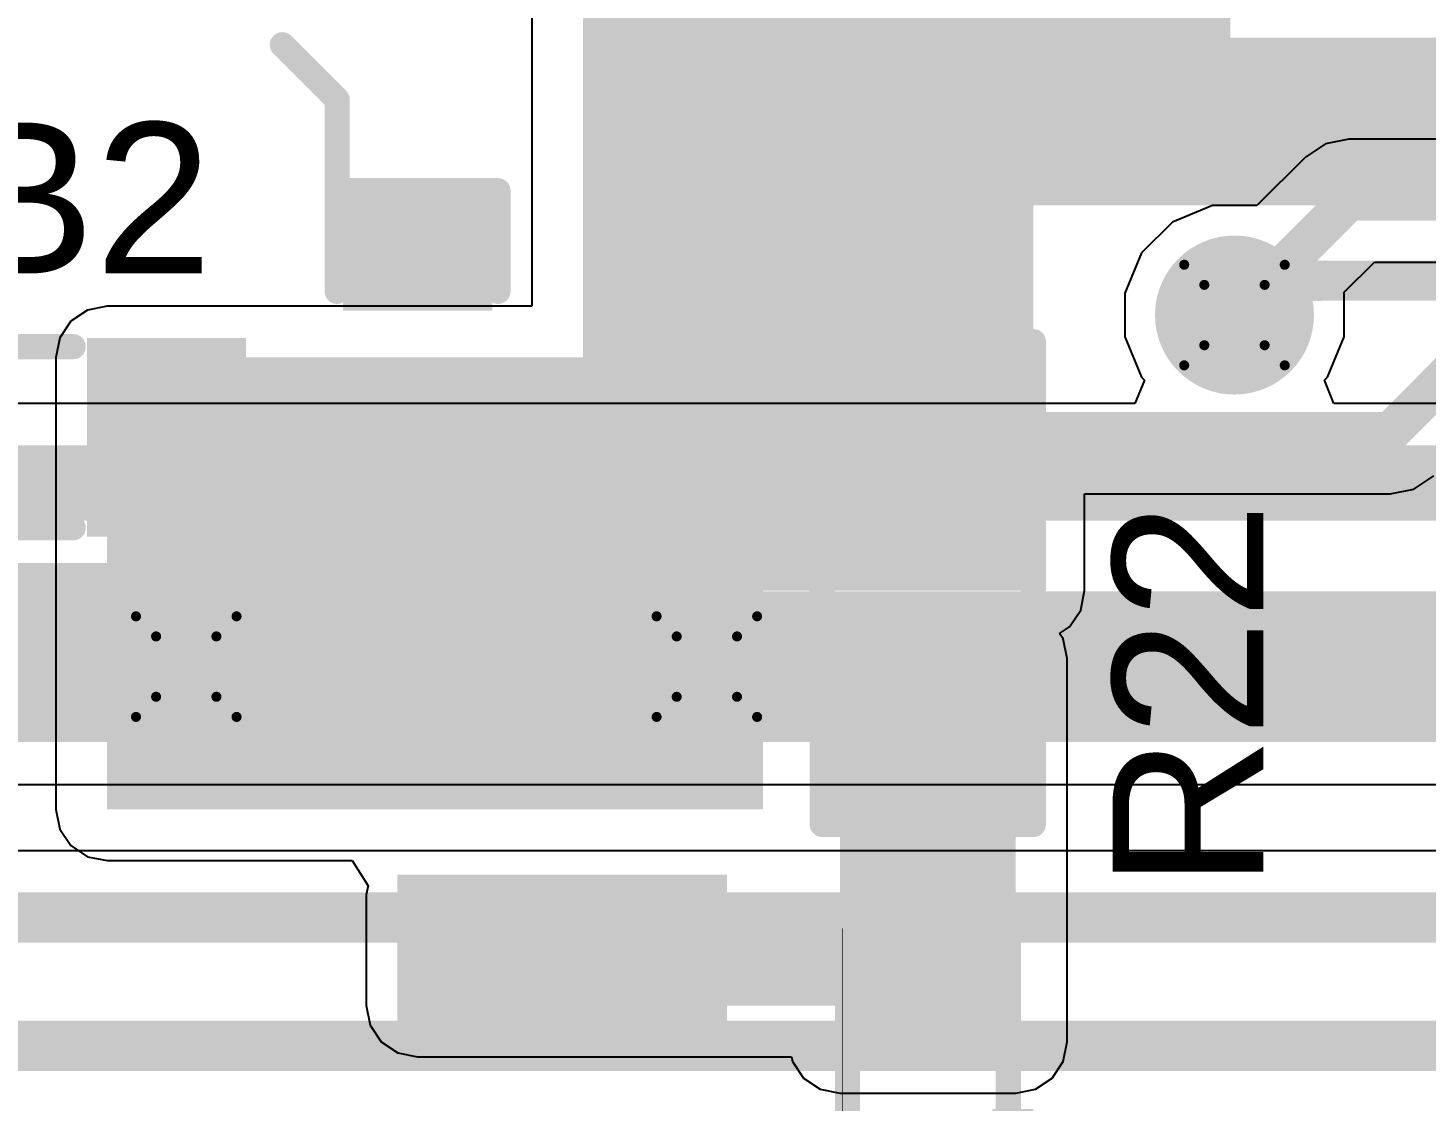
# Model space of a CAD drawing. Header units: inches. Extents: x -6 to 198, y 0 to 119.
# Drawn here: x 31.23 to 38.29, y 16.76 to 22.18 of the extents above; entities that cross this region are included whole.
import ezdxf

# ---------------------------------------------------------------- set-up
doc = ezdxf.new("R2010")
doc.units = ezdxf.units.IN
for name, color, linetype in [('Bottom Layer', 5, 'Continuous'), ('Bottom Solder', 6, 'Continuous'), ('Drill Drawing', 1, 'Continuous'), ('Top Layer', 1, 'Continuous'), ('Top Overlay', 2, 'Continuous'), ('Top Paste', 8, 'Continuous'), ('Top Solder', 216, 'Continuous'), ('Via Holes', 16, 'Continuous')]:
    doc.layers.add(name, color=color, linetype=linetype)
doc.styles.add('Arial', font='', dxfattribs={"height": 0.2})
doc.styles.add('Arial_Bold', font='', dxfattribs={"height": 0.2})
doc.styles.get('Arial').set_extended_font_data('Arial')
doc.styles.get('Arial_Bold').set_extended_font_data('Arial', bold=True)

# ---------------------------------------------------------------- blocks, each defined once
blk = doc.blocks.new('DFN_8_1_2_1_6__3')
at = {"layer": 'Top Layer'}
for points in [[(-0.3749929, 0.6999985999999999), (-0.3749929, 0.499999), (-0.7200011, 0.499999), (-0.7200011, 0.6999985999999999)], [(0.1499997000000001, 0.6499986999999999), (0.1499996999999999, -0.6499986999999999), (-0.1499997000000001, -0.6499986999999999), (-0.1499996999999999, 0.6499986999999999)], [(0.7200011, 0.6999985999999999), (0.7200011, 0.499999), (0.3749929, 0.499999), (0.3749929, 0.6999985999999999)], [(-0.3749929, 0.2999994), (-0.3749929, 0.09999979999999996), (-0.7200011, 0.09999980000000003), (-0.7200011, 0.2999994)], [(0.7200011, 0.2999994), (0.7200011, 0.09999979999999996), (0.3749929, 0.09999980000000003), (0.3749929, 0.2999994)], [(-0.3749929, -0.09999980000000003), (-0.3749929, -0.2999994), (-0.7200011, -0.2999994), (-0.7200011, -0.09999979999999996)], [(0.7200011, -0.09999980000000003), (0.7200011, -0.2999994), (0.3749929, -0.2999994), (0.3749929, -0.09999979999999996)], [(-0.3749929, -0.499999), (-0.3749929, -0.6999985999999999), (-0.7200011, -0.6999985999999999), (-0.7200011, -0.499999)], [(0.7200011, -0.499999), (0.7200011, -0.6999985999999999), (0.3749929, -0.6999985999999999), (0.3749929, -0.499999)]]:
    blk.add_hatch(color=1, dxfattribs=at).paths.add_polyline_path(points)
at = {"layer": 'Top Paste'}
for points in [[(-0.3749929, 0.6999985999999999), (-0.3749929, 0.499999), (-0.7200011, 0.499999), (-0.7200011, 0.6999985999999999)], [(0.1499997000000001, 0.6499986999999999), (0.1499996999999999, -0.6499986999999999), (-0.1499997000000001, -0.6499986999999999), (-0.1499996999999999, 0.6499986999999999)], [(0.7200011, 0.6999985999999999), (0.7200011, 0.499999), (0.3749929, 0.499999), (0.3749929, 0.6999985999999999)], [(-0.3749929, 0.2999994), (-0.3749929, 0.09999979999999996), (-0.7200011, 0.09999980000000003), (-0.7200011, 0.2999994)], [(0.7200011, 0.2999994), (0.7200011, 0.09999979999999996), (0.3749929, 0.09999980000000003), (0.3749929, 0.2999994)], [(-0.3749929, -0.09999980000000003), (-0.3749929, -0.2999994), (-0.7200011, -0.2999994), (-0.7200011, -0.09999979999999996)], [(0.7200011, -0.09999980000000003), (0.7200011, -0.2999994), (0.3749929, -0.2999994), (0.3749929, -0.09999979999999996)], [(-0.3749929, -0.499999), (-0.3749929, -0.6999985999999999), (-0.7200011, -0.6999985999999999), (-0.7200011, -0.499999)], [(0.7200011, -0.499999), (0.7200011, -0.6999985999999999), (0.3749929, -0.6999985999999999), (0.3749929, -0.499999)]]:
    blk.add_hatch(color=8, dxfattribs=at).paths.add_polyline_path(points)
at = {"layer": 'Top Solder'}
for points in [[(-0.3241929, 0.7507985999999999), (-0.3241929000000001, 0.449199), (-0.7708010999999999, 0.449199), (-0.7708010999999999, 0.7507985999999999)], [(0.7708010999999999, 0.7507985999999999), (0.7708010999999999, 0.449199), (0.3241929, 0.449199), (0.3241929000000001, 0.7507985999999999)], [(0.2007997000000001, 0.7007987), (0.2007996999999999, -0.7007987), (-0.2007997000000001, -0.7007987), (-0.2007996999999999, 0.7007987)], [(-0.3241929, 0.3507994), (-0.3241929000000001, 0.04919979999999996), (-0.7708010999999999, 0.04919980000000004), (-0.7708010999999999, 0.3507994)], [(0.7708010999999999, 0.3507994), (0.7708010999999999, 0.04919979999999996), (0.3241929, 0.04919980000000004), (0.3241929000000001, 0.3507994)], [(-0.3241929, -0.04919980000000004), (-0.3241929000000001, -0.3507994), (-0.7708010999999999, -0.3507994), (-0.7708010999999999, -0.04919979999999996)], [(0.7708010999999999, -0.04919980000000004), (0.7708010999999999, -0.3507994), (0.3241929, -0.3507994), (0.3241929000000001, -0.04919979999999996)], [(-0.3241929, -0.449199), (-0.3241929000000001, -0.7507985999999999), (-0.7708010999999999, -0.7507985999999999), (-0.7708010999999999, -0.449199)], [(0.7708010999999999, -0.449199), (0.7708010999999999, -0.7507985999999999), (0.3241929, -0.7507985999999999), (0.3241929000000001, -0.449199)]]:
    blk.add_hatch(color=216, dxfattribs=at).paths.add_polyline_path(points)
at = {"layer": 'Top Overlay'}
for points in [[(-0.6761988, 0.8761983999999999, 0.127, 0.127, 0), (0.6761988, 0.8761983999999999, 0.127, 0.127, 0)], [(-0.979297, 0.7269988, 0.127, 0.127, 0), (-0.852297, 0.5999987999999999, 0.127, 0.127, 0)], [(-0.979297, 0.4729987999999999, 0.127, 0.127, 0), (-0.979297, 0.7269988, 0.127, 0.127, 0)], [(-0.979297, 0.4729987999999999, 0.127, 0.127, 0), (-0.852297, 0.5999987999999999, 0.127, 0.127, 0)], [(-0.6761988, -0.8761983999999999, 0.127, 0.127, 0), (0.6761988, -0.8761983999999999, 0.127, 0.127, 0)]]:
    blk.add_lwpolyline(points, format="xyseb", dxfattribs=at)
for points in [[(-0.7079487999999999, 0.8761983999999999, 0.0635, 0.0635, 1), (-0.6444487999999999, 0.8761983999999999, 0.0635, 0.0635, 1)], [(0.6444487999999999, 0.8761983999999999, 0.0635, 0.0635, 1), (0.7079487999999999, 0.8761983999999999, 0.0635, 0.0635, 1)], [(-1.011047, 0.7269988, 0.0635, 0.0635, 1), (-0.9475469999999999, 0.7269988, 0.0635, 0.0635, 1)], [(-1.011047, 0.7269988, 0.0635, 0.0635, 1), (-0.9475469999999999, 0.7269988, 0.0635, 0.0635, 1)], [(-0.884047, 0.5999987999999999, 0.0635, 0.0635, 1), (-0.8205469999999999, 0.5999987999999999, 0.0635, 0.0635, 1)], [(-0.884047, 0.5999987999999999, 0.0635, 0.0635, 1), (-0.8205469999999999, 0.5999987999999999, 0.0635, 0.0635, 1)], [(-1.011047, 0.4729987999999999, 0.0635, 0.0635, 1), (-0.9475469999999999, 0.4729987999999999, 0.0635, 0.0635, 1)], [(-1.011047, 0.4729987999999999, 0.0635, 0.0635, 1), (-0.9475469999999999, 0.4729987999999999, 0.0635, 0.0635, 1)], [(-0.7079487999999999, -0.8761983999999999, 0.0635, 0.0635, 1), (-0.6444487999999999, -0.8761983999999999, 0.0635, 0.0635, 1)], [(0.6444487999999999, -0.8761983999999999, 0.0635, 0.0635, 1), (0.7079487999999999, -0.8761983999999999, 0.0635, 0.0635, 1)]]:
    blk.add_lwpolyline(points, format="xyseb", close=True, dxfattribs=at)
blk = doc.blocks.new('SOP_16_29')
at = {"layer": 'Top Layer'}
for points in [[(1.99390254, 4.724399999999999), (3.45560142, 4.724399999999999), (3.45560142, 4.1656), (1.99390254, 4.1656)], [(1.99390254, 3.4544), (3.45560142, 3.4544), (3.45560142, 2.8956), (1.99390254, 2.8956)]]:
    blk.add_hatch(color=1, dxfattribs=at).paths.add_polyline_path(points)
at = {"layer": 'Top Paste'}
for points in [[(1.99390254, 4.724399999999999), (3.45560142, 4.724399999999999), (3.45560142, 4.1656), (1.99390254, 4.1656)], [(1.99390254, 3.4544), (3.45560142, 3.4544), (3.45560142, 2.8956), (1.99390254, 2.8956)]]:
    blk.add_hatch(color=8, dxfattribs=at).paths.add_polyline_path(points)
at = {"layer": 'Top Solder'}
for points in [[(1.89230254, 4.826), (3.55720142, 4.826), (3.55720142, 4.064), (1.89230254, 4.064)], [(1.89230254, 3.556), (3.55720142, 3.556), (3.55720142, 2.794), (1.89230254, 2.794)]]:
    blk.add_hatch(color=216, dxfattribs=at).paths.add_polyline_path(points)
at = {"layer": 'Top Overlay'}
blk.add_lwpolyline([(-2.1209, 5.0546, 0.1524, 0.1524, 0), (2.1209, 5.0546, 0.1524, 0.1524, 0)], format="xyseb", dxfattribs=at)
blk.add_lwpolyline([(2.0828, 5.0546, 0.0762, 0.0762, 1), (2.159, 5.0546, 0.0762, 0.0762, 1)], format="xyseb", close=True, dxfattribs=at)
blk = doc.blocks.new('S______B______0402_39')
at = {"layer": 'Top Layer'}
for points in [[(-0.6985, -0.3175), (-0.6985, 0.3174999999999999), (-0.2413000000000001, 0.3175), (-0.2412999999999999, -0.3174999999999999)], [(0.2413000000000001, -0.3175), (0.2412999999999999, 0.3174999999999999), (0.6985, 0.3175), (0.6985, -0.3174999999999999)]]:
    blk.add_hatch(color=1, dxfattribs=at).paths.add_polyline_path(points)
at = {"layer": 'Top Paste'}
for points in [[(-0.6985, -0.3175), (-0.6985, 0.3174999999999999), (-0.2413000000000001, 0.3175), (-0.2412999999999999, -0.3174999999999999)], [(0.2413000000000001, -0.3175), (0.2412999999999999, 0.3174999999999999), (0.6985, 0.3175), (0.6985, -0.3174999999999999)]]:
    blk.add_hatch(color=8, dxfattribs=at).paths.add_polyline_path(points)
at = {"layer": 'Top Solder'}
for points in [[(-0.75350116, -0.3725011600000001), (-0.75350116, 0.3725011599999999), (-0.18629884, 0.3725011600000001), (-0.1862988399999999, -0.3725011599999999)], [(0.18629884, -0.3725011600000001), (0.1862988399999999, 0.3725011599999999), (0.75350116, 0.3725011600000001), (0.75350116, -0.3725011599999999)]]:
    blk.add_hatch(color=216, dxfattribs=at).paths.add_polyline_path(points)
at = {"layer": 'Top Overlay'}
for points in [[(0.7874, 0.4064, 0.127, 0.127, 0), (-0.7874, 0.4064, 0.127, 0.127, 0)], [(-0.7874, -0.4064, 0.127, 0.127, 0), (-0.7874, 0.4064, 0.127, 0.127, 0)], [(0.7874, -0.4064, 0.127, 0.127, 0), (0.7874, 0.4064, 0.127, 0.127, 0)], [(0.7874, -0.4064, 0.127, 0.127, 0), (-0.7874, -0.4064, 0.127, 0.127, 0)], [(0.8128, -0.4318, 0.0032258, 0.0032258, 0), (-0.8128, -0.4318, 0.0032258, 0.0032258, 0)]]:
    blk.add_lwpolyline(points, format="xyseb", dxfattribs=at)
for points in [[(-0.8191499999999999, 0.4064, 0.0635, 0.0635, 1), (-0.7556499999999999, 0.4064, 0.0635, 0.0635, 1)], [(-0.8191499999999999, 0.4064, 0.0635, 0.0635, 1), (-0.7556499999999999, 0.4064, 0.0635, 0.0635, 1)], [(0.7556499999999999, 0.4064, 0.0635, 0.0635, 1), (0.8191499999999999, 0.4064, 0.0635, 0.0635, 1)], [(0.7556499999999999, 0.4064, 0.0635, 0.0635, 1), (0.8191499999999999, 0.4064, 0.0635, 0.0635, 1)], [(-0.8191499999999999, -0.4064, 0.0635, 0.0635, 1), (-0.7556499999999999, -0.4064, 0.0635, 0.0635, 1)], [(-0.8191499999999999, -0.4064, 0.0635, 0.0635, 1), (-0.7556499999999999, -0.4064, 0.0635, 0.0635, 1)], [(0.7556499999999999, -0.4064, 0.0635, 0.0635, 1), (0.8191499999999999, -0.4064, 0.0635, 0.0635, 1)], [(0.7556499999999999, -0.4064, 0.0635, 0.0635, 1), (0.8191499999999999, -0.4064, 0.0635, 0.0635, 1)], [(-0.81360518, -0.4318, 0.0016129, 0.0016129, 1), (-0.8119948199999999, -0.4318, 0.0016129, 0.0016129, 1)], [(0.8119948199999999, -0.4318, 0.0016129, 0.0016129, 1), (0.81360518, -0.4318, 0.0016129, 0.0016129, 1)]]:
    blk.add_lwpolyline(points, format="xyseb", close=True, dxfattribs=at)
at = {"layer": 'Top Overlay', "style": 'Arial_Bold'}
blk.add_text('SB2', height=1.27, rotation=-180, dxfattribs=at).set_placement((3.47760544, 0.53356256))
blk = doc.blocks.new('R___0603_48')
at = {"layer": 'Top Layer'}
for points in [[(-0.3809999999999999, 0.4445), (-0.3809999999999999, -0.4445), (-1.143, -0.4445), (-1.143, 0.4445)], [(1.143, 0.4445), (1.143, -0.4445), (0.3809999999999999, -0.4445), (0.3809999999999999, 0.4445)]]:
    blk.add_hatch(color=1, dxfattribs=at).paths.add_polyline_path(points)
at = {"layer": 'Top Paste'}
for points in [[(-0.3809999999999999, 0.4445), (-0.3809999999999999, -0.4445), (-1.143, -0.4445), (-1.143, 0.4445)], [(1.143, 0.4445), (1.143, -0.4445), (0.3809999999999999, -0.4445), (0.3809999999999999, 0.4445)]]:
    blk.add_hatch(color=8, dxfattribs=at).paths.add_polyline_path(points)
at = {"layer": 'Top Solder'}
for points in [[(-0.2794, 0.5460999999999999), (-0.2794, -0.5460999999999999), (-1.2446, -0.5460999999999999), (-1.2446, 0.5460999999999999)], [(1.2446, 0.5460999999999999), (1.2446, -0.5460999999999999), (0.2794, -0.5460999999999999), (0.2794, 0.5460999999999999)]]:
    blk.add_hatch(color=216, dxfattribs=at).paths.add_polyline_path(points)
at = {"layer": 'Top Overlay'}
for points in [[(-1.2192, 0.5334, 0.127, 0.127, 0), (1.2192, 0.5334, 0.127, 0.127, 0)], [(-1.2192, 0.5334, 0.127, 0.127, 0), (-1.2192, -0.5334, 0.127, 0.127, 0)], [(1.2192, 0.5334, 0.127, 0.127, 0), (1.2192, -0.5334, 0.127, 0.127, 0)], [(-1.2192, -0.5334, 0.127, 0.127, 0), (1.2192, -0.5334, 0.127, 0.127, 0)]]:
    blk.add_lwpolyline(points, format="xyseb", dxfattribs=at)
for points in [[(-1.25095, 0.5334, 0.0635, 0.0635, 1), (-1.18745, 0.5334, 0.0635, 0.0635, 1)], [(-1.25095, 0.5334, 0.0635, 0.0635, 1), (-1.18745, 0.5334, 0.0635, 0.0635, 1)], [(1.18745, 0.5334, 0.0635, 0.0635, 1), (1.25095, 0.5334, 0.0635, 0.0635, 1)], [(1.18745, 0.5334, 0.0635, 0.0635, 1), (1.25095, 0.5334, 0.0635, 0.0635, 1)], [(-1.25095, -0.5334, 0.0635, 0.0635, 1), (-1.18745, -0.5334, 0.0635, 0.0635, 1)], [(-1.25095, -0.5334, 0.0635, 0.0635, 1), (-1.18745, -0.5334, 0.0635, 0.0635, 1)], [(1.18745, -0.5334, 0.0635, 0.0635, 1), (1.25095, -0.5334, 0.0635, 0.0635, 1)], [(1.18745, -0.5334, 0.0635, 0.0635, 1), (1.25095, -0.5334, 0.0635, 0.0635, 1)]]:
    blk.add_lwpolyline(points, format="xyseb", close=True, dxfattribs=at)
blk = doc.blocks.new('IND_0603__1608_M_______86')
at = {"layer": 'Top Layer'}
for points in [[(-0.999998, 0.4000004699999999), (-0.3999992, 0.4000004699999999), (-0.3999992, -0.4000004699999999), (-0.999998, -0.4000004699999999)], [(0.40000174, 0.4000004699999999), (1.00000054, 0.4000004699999999), (1.00000054, -0.4000004699999999), (0.40000174, -0.4000004699999999)]]:
    blk.add_hatch(color=1, dxfattribs=at).paths.add_polyline_path(points)
at = {"layer": 'Top Paste'}
for points in [[(-0.999998, 0.4000004699999999), (-0.3999992, 0.4000004699999999), (-0.3999992, -0.4000004699999999), (-0.999998, -0.4000004699999999)], [(0.40000174, 0.4000004699999999), (1.00000054, 0.4000004699999999), (1.00000054, -0.4000004699999999), (0.40000174, -0.4000004699999999)]]:
    blk.add_hatch(color=8, dxfattribs=at).paths.add_polyline_path(points)
at = {"layer": 'Top Solder'}
for points in [[(-1.101598, 0.50160047), (-0.2983992, 0.50160047), (-0.2983992, -0.50160047), (-1.101598, -0.50160047)], [(0.29840174, 0.50160047), (1.10160054, 0.50160047), (1.10160054, -0.50160047), (0.29840174, -0.50160047)]]:
    blk.add_hatch(color=216, dxfattribs=at).paths.add_polyline_path(points)
at = {"layer": 'Top Overlay'}
for points in [[(-0.2032, 0.4571999999999999, 0.127, 0.127, 0), (0.2286, 0.4571999999999999, 0.127, 0.127, 0)], [(-0.2032, -0.4571999999999999, 0.127, 0.127, 0), (0.2286, -0.4571999999999999, 0.127, 0.127, 0)]]:
    blk.add_lwpolyline(points, format="xyseb", dxfattribs=at)
for points in [[(-0.23495, 0.4571999999999999, 0.0635, 0.0635, 1), (-0.17145, 0.4571999999999999, 0.0635, 0.0635, 1)], [(0.19685, 0.4571999999999999, 0.0635, 0.0635, 1), (0.26035, 0.4571999999999999, 0.0635, 0.0635, 1)], [(-0.23495, -0.4571999999999999, 0.0635, 0.0635, 1), (-0.17145, -0.4571999999999999, 0.0635, 0.0635, 1)], [(0.19685, -0.4571999999999999, 0.0635, 0.0635, 1), (0.26035, -0.4571999999999999, 0.0635, 0.0635, 1)]]:
    blk.add_lwpolyline(points, format="xyseb", close=True, dxfattribs=at)
blk = doc.blocks.new('C___0402_94')
at = {"layer": 'Top Layer'}
for points in [[(-0.6985, -0.3175), (-0.6985, 0.3174999999999999), (-0.2413000000000001, 0.3175), (-0.2412999999999999, -0.3174999999999999)], [(0.2413000000000001, -0.3175), (0.2412999999999999, 0.3174999999999999), (0.6985, 0.3175), (0.6985, -0.3174999999999999)]]:
    blk.add_hatch(color=1, dxfattribs=at).paths.add_polyline_path(points)
at = {"layer": 'Top Paste'}
for points in [[(-0.6985, -0.3175), (-0.6985, 0.3174999999999999), (-0.2413000000000001, 0.3175), (-0.2412999999999999, -0.3174999999999999)], [(0.2413000000000001, -0.3175), (0.2412999999999999, 0.3174999999999999), (0.6985, 0.3175), (0.6985, -0.3174999999999999)]]:
    blk.add_hatch(color=8, dxfattribs=at).paths.add_polyline_path(points)
at = {"layer": 'Top Solder'}
for points in [[(-0.7584998799999999, -0.3774998800000001), (-0.7584998799999999, 0.3774998799999999), (-0.1813001200000001, 0.3774998800000001), (-0.1813001199999999, -0.3774998799999999)], [(0.1813001200000001, -0.3774998800000001), (0.1813001199999999, 0.3774998799999999), (0.7584998799999999, 0.3774998800000001), (0.7584998799999999, -0.3774998799999999)]]:
    blk.add_hatch(color=216, dxfattribs=at).paths.add_polyline_path(points)
at = {"layer": 'Top Overlay'}
for points in [[(-0.2794, 0.4064, 0.127, 0.127, 0), (-0.7874, 0.4064, 0.127, 0.127, 0)], [(-0.7874, -0.4064, 0.127, 0.127, 0), (-0.7874, 0.4064, 0.127, 0.127, 0)], [(0.7874, 0.4064, 0.127, 0.127, 0), (0.2794, 0.4064, 0.127, 0.127, 0)], [(0.7874, -0.4064, 0.127, 0.127, 0), (0.7874, 0.4064, 0.127, 0.127, 0)], [(-0.2794, -0.4064, 0.127, 0.127, 0), (-0.7874, -0.4064, 0.127, 0.127, 0)], [(0.7874, -0.4064, 0.127, 0.127, 0), (0.2794, -0.4064, 0.127, 0.127, 0)]]:
    blk.add_lwpolyline(points, format="xyseb", dxfattribs=at)
for points in [[(-0.8191499999999999, 0.4064, 0.0635, 0.0635, 1), (-0.7556499999999999, 0.4064, 0.0635, 0.0635, 1)], [(-0.8191499999999999, 0.4064, 0.0635, 0.0635, 1), (-0.7556499999999999, 0.4064, 0.0635, 0.0635, 1)], [(-0.31115, 0.4064, 0.0635, 0.0635, 1), (-0.24765, 0.4064, 0.0635, 0.0635, 1)], [(0.24765, 0.4064, 0.0635, 0.0635, 1), (0.31115, 0.4064, 0.0635, 0.0635, 1)], [(0.7556499999999999, 0.4064, 0.0635, 0.0635, 1), (0.8191499999999999, 0.4064, 0.0635, 0.0635, 1)], [(0.7556499999999999, 0.4064, 0.0635, 0.0635, 1), (0.8191499999999999, 0.4064, 0.0635, 0.0635, 1)], [(-0.8191499999999999, -0.4064, 0.0635, 0.0635, 1), (-0.7556499999999999, -0.4064, 0.0635, 0.0635, 1)], [(-0.8191499999999999, -0.4064, 0.0635, 0.0635, 1), (-0.7556499999999999, -0.4064, 0.0635, 0.0635, 1)], [(-0.31115, -0.4064, 0.0635, 0.0635, 1), (-0.24765, -0.4064, 0.0635, 0.0635, 1)], [(0.24765, -0.4064, 0.0635, 0.0635, 1), (0.31115, -0.4064, 0.0635, 0.0635, 1)], [(0.7556499999999999, -0.4064, 0.0635, 0.0635, 1), (0.8191499999999999, -0.4064, 0.0635, 0.0635, 1)], [(0.7556499999999999, -0.4064, 0.0635, 0.0635, 1), (0.8191499999999999, -0.4064, 0.0635, 0.0635, 1)]]:
    blk.add_lwpolyline(points, format="xyseb", close=True, dxfattribs=at)

msp = doc.modelspace()

# ---------------------------------------------------------------- hatches: boundary and pattern name
at = {"layer": 'Bottom Layer'}
h = msp.add_hatch(color=5, dxfattribs=at)
edge = h.paths.add_edge_path()
edge.add_arc((37.3253, 20.73362884), 0.2999994, 0, 360)
h = msp.add_hatch(color=5, dxfattribs=at)
edge = h.paths.add_edge_path()
edge.add_arc((32.02915108, 18.95816884), 0.2999994, 0, 360)
h = msp.add_hatch(color=5, dxfattribs=at)
edge = h.paths.add_edge_path()
edge.add_arc((34.65950142, 18.95816884), 0.2999994, 0, 360)
at = {"layer": 'Bottom Solder'}
h = msp.add_hatch(color=6, dxfattribs=at)
edge = h.paths.add_edge_path()
edge.add_arc((37.3253, 20.73362884), 0.4015993999999999, 0, 360)
h = msp.add_hatch(color=6, dxfattribs=at)
edge = h.paths.add_edge_path()
edge.add_arc((32.02915108, 18.95816884), 0.4015993999999999, 0, 360)
h = msp.add_hatch(color=6, dxfattribs=at)
edge = h.paths.add_edge_path()
edge.add_arc((34.65950142, 18.95816884), 0.4015993999999999, 0, 360)
at = {"layer": 'Top Layer'}
for points in [[(34.0336124, 21.311743), (37.30389795999999, 21.311743), (37.30389795999999, 24.0284), (34.0336124, 24.0284)], [(34.0336124, 19.3421), (36.3093, 19.3421), (36.3093, 22.13507384), (34.0336124, 22.13507384)], [(34.0336124, 21.28762824), (38.7588252, 21.28762824), (38.7588252, 22.13507384), (34.0336124, 22.13507384)], [(31.62930174, 18.2372), (34.94333117999999, 18.2372), (34.94333117999999, 20.51959828), (31.62930174, 20.51959828)], [(35.3313746, 17.06339488), (36.2204, 17.06339488), (36.2204, 18.9992), (35.3313746, 18.9992)], [(33.19780254, 17.2466), (36.22039746, 17.2466), (36.22039746, 17.8054), (33.19780254, 17.8054)]]:
    msp.add_hatch(color=1, dxfattribs=at).paths.add_polyline_path(points)
h = msp.add_hatch(color=1, dxfattribs=at)
edge = h.paths.add_edge_path()
edge.add_arc((37.3253, 20.73362884), 0.2999994, 0, 360)
h = msp.add_hatch(color=1, dxfattribs=at)
edge = h.paths.add_edge_path()
edge.add_arc((32.02915108, 18.95816884), 0.2999994, 0, 360)
h = msp.add_hatch(color=1, dxfattribs=at)
edge = h.paths.add_edge_path()
edge.add_arc((34.65950142, 18.95816884), 0.2999994, 0, 360)
at = {"layer": 'Top Solder'}
h = msp.add_hatch(color=216, dxfattribs=at)
edge = h.paths.add_edge_path()
edge.add_arc((37.3253, 20.73362884), 0.4015993999999999, 0, 360)
h = msp.add_hatch(color=216, dxfattribs=at)
edge = h.paths.add_edge_path()
edge.add_arc((32.02915108, 18.95816884), 0.4015993999999999, 0, 360)
h = msp.add_hatch(color=216, dxfattribs=at)
edge = h.paths.add_edge_path()
edge.add_arc((34.65950142, 18.95816884), 0.4015993999999999, 0, 360)
at = {"layer": 'Via Holes'}
h = msp.add_hatch(color=7, dxfattribs=at)
edge = h.paths.add_edge_path()
edge.add_arc((37.3253, 20.73362884), 0.1499997, 0, 360)
h = msp.add_hatch(color=7, dxfattribs=at)
edge = h.paths.add_edge_path()
edge.add_arc((32.02915108, 18.95816884), 0.1499997, 0, 360)
h = msp.add_hatch(color=7, dxfattribs=at)
edge = h.paths.add_edge_path()
edge.add_arc((34.65950142, 18.95816884), 0.1499997, 0, 360)

# ---------------------------------------------------------------- linework, layer by layer
at = {"layer": 'Bottom Layer'}
for p, q in [((37.90341416, 21.62251454), (37.78448628, 21.59885952)), ((40.07779385999999, 21.62251454), (37.90341416, 21.62251454)), ((37.78448628, 21.59885952), (37.68366605999999, 21.5314911)), ((37.68366605999999, 21.5314911), (37.43854336, 21.2863684)), ((37.2151021, 21.28762824), (37.01148554, 21.20328754)), ((37.4354979, 21.28762824), (37.2151021, 21.28762824)), ((37.43854336, 21.2863684), (37.4354979, 21.28762824)), ((37.01148554, 21.20328754), (36.8556413, 21.0474433)), ((36.8556413, 21.0474433), (36.7713006, 20.84382674)), ((37.87803956, 20.8468722), (38.03213881999999, 21.00097146)), ((38.03213881999999, 21.00097146), (40.07779385999999, 21.00097146)), ((36.7713006, 20.84382674), (36.7713006, 20.62343094)), ((37.8792994, 20.84382674), (37.87803956, 20.8468722)), ((37.8792994, 20.62343094), (37.8792994, 20.84382674)), ((36.7713006, 20.62343094), (36.8556413, 20.41981438)), ((37.7949587, 20.41981438), (37.8792994, 20.62343094)), ((36.8556413, 20.41981438), (36.87112006, 20.40433562)), ((37.77947993999999, 20.40433562), (37.7949587, 20.41981438)), ((36.87112006, 20.40433562), (36.82251716, 20.28700286)), ((37.82808284, 20.28700286), (37.77947993999999, 20.40433562)), ((36.82251716, 20.28700286), (21.04348598, 20.28700286)), ((64.44474792, 20.28700286), (37.82808284, 20.28700286)), ((19.6057393, 18.3625236), (52.48737026, 18.3625236)), ((47.13345665999999, 18.0273833), (18.56436978, 18.0273833))]:
    msp.add_line(p, q, dxfattribs=at)
for points in [[(37.3253, 20.73362884, 0.2032, 0.2032, 0), (37.90341416, 21.311743, 0.2032, 0.2032, 0)], [(37.90341416, 21.311743, 0.2032, 0.2032, 0), (40.5487124, 21.311743, 0.2032, 0.2032, 0)], [(20.87721504, 19.88558888, 0.3809999999999999, 0.3809999999999999, 0), (64.44474792, 19.88558888, 0.3809999999999999, 0.3809999999999999, 0)], [(19.6057393, 18.95816884, 0.7619999999999999, 0.7619999999999999, 0), (32.02915108, 18.95816884, 0.7619999999999999, 0.7619999999999999, 0)], [(32.02915108, 18.95816884, 0.7619999999999999, 0.7619999999999999, 0), (34.65950142, 18.95816884, 0.7619999999999999, 0.7619999999999999, 0)], [(34.65950142, 18.95816884, 0.7619999999999999, 0.7619999999999999, 0), (49.79547572, 18.95816884, 0.7619999999999999, 0.7619999999999999, 0)], [(18.42491616, 17.69071392, 0.254, 0.254, 0), (47.13345665999999, 17.69071392, 0.254, 0.254, 0)], [(17.70722392, 17.04338984, 0.254, 0.254, 0), (46.51083154, 17.04338984, 0.254, 0.254, 0)]]:
    msp.add_lwpolyline(points, format="xyseb", dxfattribs=at)
for points in [[(37.85261415999999, 21.311743, 0.1016, 0.1016, 1), (37.95421416, 21.311743, 0.1016, 0.1016, 1)], [(37.85261415999999, 21.311743, 0.1016, 0.1016, 1), (37.95421416, 21.311743, 0.1016, 0.1016, 1)], [(37.2745, 20.73362884, 0.1016, 0.1016, 1), (37.3761, 20.73362884, 0.1016, 0.1016, 1)], [(31.83865108, 18.95816884, 0.3809999999999999, 0.3809999999999999, 1), (32.21965108, 18.95816884, 0.3809999999999999, 0.3809999999999999, 1)], [(31.83865108, 18.95816884, 0.3809999999999999, 0.3809999999999999, 1), (32.21965108, 18.95816884, 0.3809999999999999, 0.3809999999999999, 1)], [(34.46900142, 18.95816884, 0.3809999999999999, 0.3809999999999999, 1), (34.85000142, 18.95816884, 0.3809999999999999, 0.3809999999999999, 1)], [(34.46900142, 18.95816884, 0.3809999999999999, 0.3809999999999999, 1), (34.85000142, 18.95816884, 0.3809999999999999, 0.3809999999999999, 1)]]:
    msp.add_lwpolyline(points, format="xyseb", close=True, dxfattribs=at)
at = {"layer": 'Drill Drawing'}
for points in [[(37.0713, 20.98762884, 0.0508, 0.0508, 0), (37.5793, 20.98762884, 0.0508, 0.0508, 0)], [(37.0713, 20.47962884, 0.0508, 0.0508, 0), (37.0713, 20.98762884, 0.0508, 0.0508, 0)], [(37.5793, 20.47962884, 0.0508, 0.0508, 0), (37.5793, 20.98762884, 0.0508, 0.0508, 0)], [(37.1729, 20.88602884, 0.0508, 0.0508, 0), (37.4777, 20.88602884, 0.0508, 0.0508, 0)], [(37.1729, 20.58122884, 0.0508, 0.0508, 0), (37.1729, 20.88602884, 0.0508, 0.0508, 0)], [(37.4777, 20.58122884, 0.0508, 0.0508, 0), (37.4777, 20.88602884, 0.0508, 0.0508, 0)], [(37.1729, 20.58122884, 0.0508, 0.0508, 0), (37.4777, 20.58122884, 0.0508, 0.0508, 0)], [(37.0713, 20.47962884, 0.0508, 0.0508, 0), (37.5793, 20.47962884, 0.0508, 0.0508, 0)], [(31.77515108, 19.21216884, 0.0508, 0.0508, 0), (32.28315108, 19.21216884, 0.0508, 0.0508, 0)], [(31.77515108, 18.70416884, 0.0508, 0.0508, 0), (31.77515108, 19.21216884, 0.0508, 0.0508, 0)], [(32.28315108, 18.70416884, 0.0508, 0.0508, 0), (32.28315108, 19.21216884, 0.0508, 0.0508, 0)], [(34.40550141999999, 19.21216884, 0.0508, 0.0508, 0), (34.91350142, 19.21216884, 0.0508, 0.0508, 0)], [(34.40550141999999, 18.70416884, 0.0508, 0.0508, 0), (34.40550141999999, 19.21216884, 0.0508, 0.0508, 0)], [(34.91350142, 18.70416884, 0.0508, 0.0508, 0), (34.91350142, 19.21216884, 0.0508, 0.0508, 0)], [(31.87675108, 19.11056884, 0.0508, 0.0508, 0), (32.18155108, 19.11056884, 0.0508, 0.0508, 0)], [(31.87675108, 18.80576884, 0.0508, 0.0508, 0), (31.87675108, 19.11056884, 0.0508, 0.0508, 0)], [(32.18155108, 18.80576884, 0.0508, 0.0508, 0), (32.18155108, 19.11056884, 0.0508, 0.0508, 0)], [(34.50710142, 19.11056884, 0.0508, 0.0508, 0), (34.81190142, 19.11056884, 0.0508, 0.0508, 0)], [(34.50710142, 18.80576884, 0.0508, 0.0508, 0), (34.50710142, 19.11056884, 0.0508, 0.0508, 0)], [(34.81190142, 18.80576884, 0.0508, 0.0508, 0), (34.81190142, 19.11056884, 0.0508, 0.0508, 0)], [(31.87675108, 18.80576884, 0.0508, 0.0508, 0), (32.18155108, 18.80576884, 0.0508, 0.0508, 0)], [(34.50710142, 18.80576884, 0.0508, 0.0508, 0), (34.81190142, 18.80576884, 0.0508, 0.0508, 0)], [(31.77515108, 18.70416884, 0.0508, 0.0508, 0), (32.28315108, 18.70416884, 0.0508, 0.0508, 0)], [(34.40550141999999, 18.70416884, 0.0508, 0.0508, 0), (34.91350142, 18.70416884, 0.0508, 0.0508, 0)]]:
    msp.add_lwpolyline(points, format="xyseb", dxfattribs=at)
for points in [[(37.0586, 20.98762884, 0.0254, 0.0254, 1), (37.084, 20.98762884, 0.0254, 0.0254, 1)], [(37.0586, 20.98762884, 0.0254, 0.0254, 1), (37.084, 20.98762884, 0.0254, 0.0254, 1)], [(37.5666, 20.98762884, 0.0254, 0.0254, 1), (37.592, 20.98762884, 0.0254, 0.0254, 1)], [(37.5666, 20.98762884, 0.0254, 0.0254, 1), (37.592, 20.98762884, 0.0254, 0.0254, 1)], [(37.1602, 20.88602884, 0.0254, 0.0254, 1), (37.18559999999999, 20.88602884, 0.0254, 0.0254, 1)], [(37.1602, 20.88602884, 0.0254, 0.0254, 1), (37.18559999999999, 20.88602884, 0.0254, 0.0254, 1)], [(37.465, 20.88602884, 0.0254, 0.0254, 1), (37.49039999999999, 20.88602884, 0.0254, 0.0254, 1)], [(37.465, 20.88602884, 0.0254, 0.0254, 1), (37.49039999999999, 20.88602884, 0.0254, 0.0254, 1)], [(37.1602, 20.58122884, 0.0254, 0.0254, 1), (37.18559999999999, 20.58122884, 0.0254, 0.0254, 1)], [(37.1602, 20.58122884, 0.0254, 0.0254, 1), (37.18559999999999, 20.58122884, 0.0254, 0.0254, 1)], [(37.465, 20.58122884, 0.0254, 0.0254, 1), (37.49039999999999, 20.58122884, 0.0254, 0.0254, 1)], [(37.465, 20.58122884, 0.0254, 0.0254, 1), (37.49039999999999, 20.58122884, 0.0254, 0.0254, 1)], [(37.0586, 20.47962884, 0.0254, 0.0254, 1), (37.084, 20.47962884, 0.0254, 0.0254, 1)], [(37.0586, 20.47962884, 0.0254, 0.0254, 1), (37.084, 20.47962884, 0.0254, 0.0254, 1)], [(37.5666, 20.47962884, 0.0254, 0.0254, 1), (37.592, 20.47962884, 0.0254, 0.0254, 1)], [(37.5666, 20.47962884, 0.0254, 0.0254, 1), (37.592, 20.47962884, 0.0254, 0.0254, 1)], [(31.76245108, 19.21216884, 0.0254, 0.0254, 1), (31.78785108, 19.21216884, 0.0254, 0.0254, 1)], [(31.76245108, 19.21216884, 0.0254, 0.0254, 1), (31.78785108, 19.21216884, 0.0254, 0.0254, 1)], [(32.27045108, 19.21216884, 0.0254, 0.0254, 1), (32.29585108, 19.21216884, 0.0254, 0.0254, 1)], [(32.27045108, 19.21216884, 0.0254, 0.0254, 1), (32.29585108, 19.21216884, 0.0254, 0.0254, 1)], [(34.39280142, 19.21216884, 0.0254, 0.0254, 1), (34.41820142, 19.21216884, 0.0254, 0.0254, 1)], [(34.39280142, 19.21216884, 0.0254, 0.0254, 1), (34.41820142, 19.21216884, 0.0254, 0.0254, 1)], [(34.90080142, 19.21216884, 0.0254, 0.0254, 1), (34.92620142, 19.21216884, 0.0254, 0.0254, 1)], [(34.90080142, 19.21216884, 0.0254, 0.0254, 1), (34.92620142, 19.21216884, 0.0254, 0.0254, 1)], [(31.86405108, 19.11056884, 0.0254, 0.0254, 1), (31.88945108, 19.11056884, 0.0254, 0.0254, 1)], [(31.86405108, 19.11056884, 0.0254, 0.0254, 1), (31.88945108, 19.11056884, 0.0254, 0.0254, 1)], [(32.16885108, 19.11056884, 0.0254, 0.0254, 1), (32.19425107999999, 19.11056884, 0.0254, 0.0254, 1)], [(32.16885108, 19.11056884, 0.0254, 0.0254, 1), (32.19425107999999, 19.11056884, 0.0254, 0.0254, 1)], [(34.49440142, 19.11056884, 0.0254, 0.0254, 1), (34.51980142, 19.11056884, 0.0254, 0.0254, 1)], [(34.49440142, 19.11056884, 0.0254, 0.0254, 1), (34.51980142, 19.11056884, 0.0254, 0.0254, 1)], [(34.79920142, 19.11056884, 0.0254, 0.0254, 1), (34.82460142, 19.11056884, 0.0254, 0.0254, 1)], [(34.79920142, 19.11056884, 0.0254, 0.0254, 1), (34.82460142, 19.11056884, 0.0254, 0.0254, 1)], [(31.86405108, 18.80576884, 0.0254, 0.0254, 1), (31.88945108, 18.80576884, 0.0254, 0.0254, 1)], [(31.86405108, 18.80576884, 0.0254, 0.0254, 1), (31.88945108, 18.80576884, 0.0254, 0.0254, 1)], [(32.16885108, 18.80576884, 0.0254, 0.0254, 1), (32.19425107999999, 18.80576884, 0.0254, 0.0254, 1)], [(32.16885108, 18.80576884, 0.0254, 0.0254, 1), (32.19425107999999, 18.80576884, 0.0254, 0.0254, 1)], [(34.49440142, 18.80576884, 0.0254, 0.0254, 1), (34.51980142, 18.80576884, 0.0254, 0.0254, 1)], [(34.49440142, 18.80576884, 0.0254, 0.0254, 1), (34.51980142, 18.80576884, 0.0254, 0.0254, 1)], [(34.79920142, 18.80576884, 0.0254, 0.0254, 1), (34.82460142, 18.80576884, 0.0254, 0.0254, 1)], [(34.79920142, 18.80576884, 0.0254, 0.0254, 1), (34.82460142, 18.80576884, 0.0254, 0.0254, 1)], [(31.76245108, 18.70416884, 0.0254, 0.0254, 1), (31.78785108, 18.70416884, 0.0254, 0.0254, 1)], [(31.76245108, 18.70416884, 0.0254, 0.0254, 1), (31.78785108, 18.70416884, 0.0254, 0.0254, 1)], [(32.27045108, 18.70416884, 0.0254, 0.0254, 1), (32.29585108, 18.70416884, 0.0254, 0.0254, 1)], [(32.27045108, 18.70416884, 0.0254, 0.0254, 1), (32.29585108, 18.70416884, 0.0254, 0.0254, 1)], [(34.39280142, 18.70416884, 0.0254, 0.0254, 1), (34.41820142, 18.70416884, 0.0254, 0.0254, 1)], [(34.39280142, 18.70416884, 0.0254, 0.0254, 1), (34.41820142, 18.70416884, 0.0254, 0.0254, 1)], [(34.90080142, 18.70416884, 0.0254, 0.0254, 1), (34.92620142, 18.70416884, 0.0254, 0.0254, 1)], [(34.90080142, 18.70416884, 0.0254, 0.0254, 1), (34.92620142, 18.70416884, 0.0254, 0.0254, 1)]]:
    msp.add_lwpolyline(points, format="xyseb", close=True, dxfattribs=at)
at = {"layer": 'Top Layer'}
for p, q in [((33.77463654, 24.0284), (33.77463654, 22.13507384)), ((33.77463654, 22.13507384), (33.77463654, 21.311743)), ((33.77463654, 21.311743), (33.77463654, 20.77857414)), ((31.62930174, 20.77857414), (31.53019602, 20.7588612)), ((33.77463654, 20.77857414), (31.62930174, 20.77857414)), ((31.4461779, 20.70272212), (31.39003882, 20.618704)), ((31.53019602, 20.7588612), (31.4461779, 20.70272212)), ((31.39003882, 20.618704), (31.37032588, 20.51959828)), ((31.37032588, 20.51959828), (31.37032588, 18.2372)), ((38.23162788, 19.85508348), (38.3324481, 19.9224519)), ((38.1127, 19.83142846), (38.23162788, 19.85508348)), ((36.56827586, 19.3421), (36.56827586, 19.83142846)), ((36.56827586, 19.83142846), (38.1127, 19.83142846)), ((36.54856292, 19.24299428), (36.56827586, 19.3421)), ((36.49242383999999, 19.15897616), (36.54856292, 19.24299428)), ((36.44174829999999, 19.12511542), (36.49242383999999, 19.15897616)), ((36.45966292, 19.09830572), (36.44174829999999, 19.12511542)), ((36.47937586, 18.9992), (36.45966292, 19.09830572)), ((36.47937586, 17.06339488), (36.47937586, 18.9992)), ((31.37032588, 18.2372), (31.39003882, 18.13809428)), ((31.39003882, 18.13809428), (31.4461779, 18.05407616)), ((31.4461779, 18.05407616), (31.53019602, 17.99793708)), ((31.53019602, 17.99793708), (31.62930174, 17.97822414)), ((31.62930174, 17.97822414), (32.86668052, 17.97822414)), ((32.86668052, 17.97822414), (32.9479402, 17.8512216)), ((32.9479402, 17.8512216), (32.93882668, 17.8054)), ((32.93882668, 17.8054), (32.93882668, 17.2466)), ((32.93882668, 17.2466), (32.95853962, 17.14749428)), ((32.95853962, 17.14749428), (33.0146787, 17.06347616)), ((33.0146787, 17.06347616), (33.09869682, 17.00733708)), ((36.45966292, 16.96428916), (36.47937586, 17.06339488)), ((33.09869682, 17.00733708), (33.19780254, 16.98762414)), ((33.19780254, 16.98762414), (35.08747109999999, 16.98762414)), ((35.08747109999999, 16.98762414), (35.09211168, 16.96428916)), ((35.09211168, 16.96428916), (35.14825076, 16.88027104)), ((36.40352384, 16.88027104), (36.45966292, 16.96428916)), ((35.14825076, 16.88027104), (35.23226888, 16.82413196)), ((35.23226888, 16.82413196), (35.3313746, 16.80441902)), ((36.2204, 16.80441902), (36.31950572, 16.82413196)), ((36.31950572, 16.82413196), (36.40352384, 16.88027104)), ((35.3313746, 16.80441902), (36.2204, 16.80441902))]:
    msp.add_line(p, q, dxfattribs=at)
for points in [[(37.43267342, 20.73362884, 0.2032, 0.2032, 0), (37.6059573, 20.90691272, 0.2032, 0.2032, 0)], [(37.6059573, 20.90691272, 0.2032, 0.2032, 0), (37.76134434, 20.90691272, 0.2032, 0.2032, 0)], [(37.76134434, 20.90691272, 0.2032, 0.2032, 0), (37.76183201999999, 20.9074004, 0.2032, 0.2032, 0)], [(37.76183201999999, 20.9074004, 0.2032, 0.2032, 0), (38.64470299999999, 20.9074004, 0.2032, 0.2032, 0)], [(37.3253, 20.73362884, 0.2032, 0.2032, 0), (37.43267342, 20.73362884, 0.2032, 0.2032, 0)], [(38.1127, 20.1422, 0.2032, 0.2032, 0), (38.4779012, 20.5074012, 0.2032, 0.2032, 0)], [(35.7759, 20.1422, 0.2032, 0.2032, 0), (35.96434768, 19.95375232, 0.2032, 0.2032, 0)], [(35.7759, 20.1422, 0.2032, 0.2032, 0), (38.1127, 20.1422, 0.2032, 0.2032, 0)]]:
    msp.add_lwpolyline(points, format="xyseb", dxfattribs=at)
for points in [[(37.5551573, 20.90691272, 0.1016, 0.1016, 1), (37.6567573, 20.90691272, 0.1016, 0.1016, 1)], [(37.5551573, 20.90691272, 0.1016, 0.1016, 1), (37.6567573, 20.90691272, 0.1016, 0.1016, 1)], [(37.71054434, 20.90691272, 0.1016, 0.1016, 1), (37.81214434, 20.90691272, 0.1016, 0.1016, 1)], [(37.71054434, 20.90691272, 0.1016, 0.1016, 1), (37.81214434, 20.90691272, 0.1016, 0.1016, 1)], [(37.71103202, 20.9074004, 0.1016, 0.1016, 1), (37.81263202, 20.9074004, 0.1016, 0.1016, 1)], [(37.71103202, 20.9074004, 0.1016, 0.1016, 1), (37.81263202, 20.9074004, 0.1016, 0.1016, 1)], [(37.2745, 20.73362884, 0.1016, 0.1016, 1), (37.3761, 20.73362884, 0.1016, 0.1016, 1)], [(37.38187342, 20.73362884, 0.1016, 0.1016, 1), (37.48347342, 20.73362884, 0.1016, 0.1016, 1)], [(37.38187342, 20.73362884, 0.1016, 0.1016, 1), (37.48347342, 20.73362884, 0.1016, 0.1016, 1)], [(35.7251, 20.1422, 0.1016, 0.1016, 1), (35.8267, 20.1422, 0.1016, 0.1016, 1)], [(35.7251, 20.1422, 0.1016, 0.1016, 1), (35.8267, 20.1422, 0.1016, 0.1016, 1)], [(38.06189999999999, 20.1422, 0.1016, 0.1016, 1), (38.1635, 20.1422, 0.1016, 0.1016, 1)], [(38.06189999999999, 20.1422, 0.1016, 0.1016, 1), (38.1635, 20.1422, 0.1016, 0.1016, 1)], [(35.91354768, 19.95375232, 0.1016, 0.1016, 1), (36.01514768, 19.95375232, 0.1016, 0.1016, 1)]]:
    msp.add_lwpolyline(points, format="xyseb", close=True, dxfattribs=at)
at = {"layer": 'Top Overlay'}
for points in [[(32.51462382, 22.09875438, 0.127, 0.127, 0), (32.79140254, 21.82197566, 0.127, 0.127, 0)], [(32.79140254, 21.3614, 0.127, 0.127, 0), (32.79140254, 21.82197566, 0.127, 0.127, 0)]]:
    msp.add_lwpolyline(points, format="xyseb", dxfattribs=at)
for points in [[(32.48287381999999, 22.09875438, 0.0635, 0.0635, 1), (32.54637382, 22.09875438, 0.0635, 0.0635, 1)], [(32.75965254, 21.82197566, 0.0635, 0.0635, 1), (32.82315254, 21.82197566, 0.0635, 0.0635, 1)], [(32.75965254, 21.82197566, 0.0635, 0.0635, 1), (32.82315254, 21.82197566, 0.0635, 0.0635, 1)], [(32.75965254, 21.3614, 0.0635, 0.0635, 1), (32.82315254, 21.3614, 0.0635, 0.0635, 1)]]:
    msp.add_lwpolyline(points, format="xyseb", close=True, dxfattribs=at)

# ---------------------------------------------------------------- block references
for name, p in [('DFN_8_1_2_1_6__3', (39.19219999999999, 21.1074)), ('IND_0603__1608_M_______86', (31.2293, 20.1168)), ('SOP_16_29', (31.2039, 14.351))]:
    msp.add_blockref(name, p)
for name, p, rotation in [('C___0402_94', (33.19780254, 20.574), 270), ('R___0603_48', (35.7759, 19.3802), 90), ('S______B______0402_39', (35.77606256, 16.82209488), 270)]:
    msp.add_blockref(name, p, dxfattribs=dict(rotation=rotation))

# ---------------------------------------------------------------- texts
at = {"layer": 'Top Overlay', "style": 'Arial'}
msp.add_text('FB2', height=0.7619999999999999, dxfattribs=at).set_placement((30.20763579999999, 20.94382146))
msp.add_text('R22', height=0.7619999999999999, rotation=90, dxfattribs=at).set_placement((37.47109346, 17.83485892))

doc.saveas('drawing.dxf')
